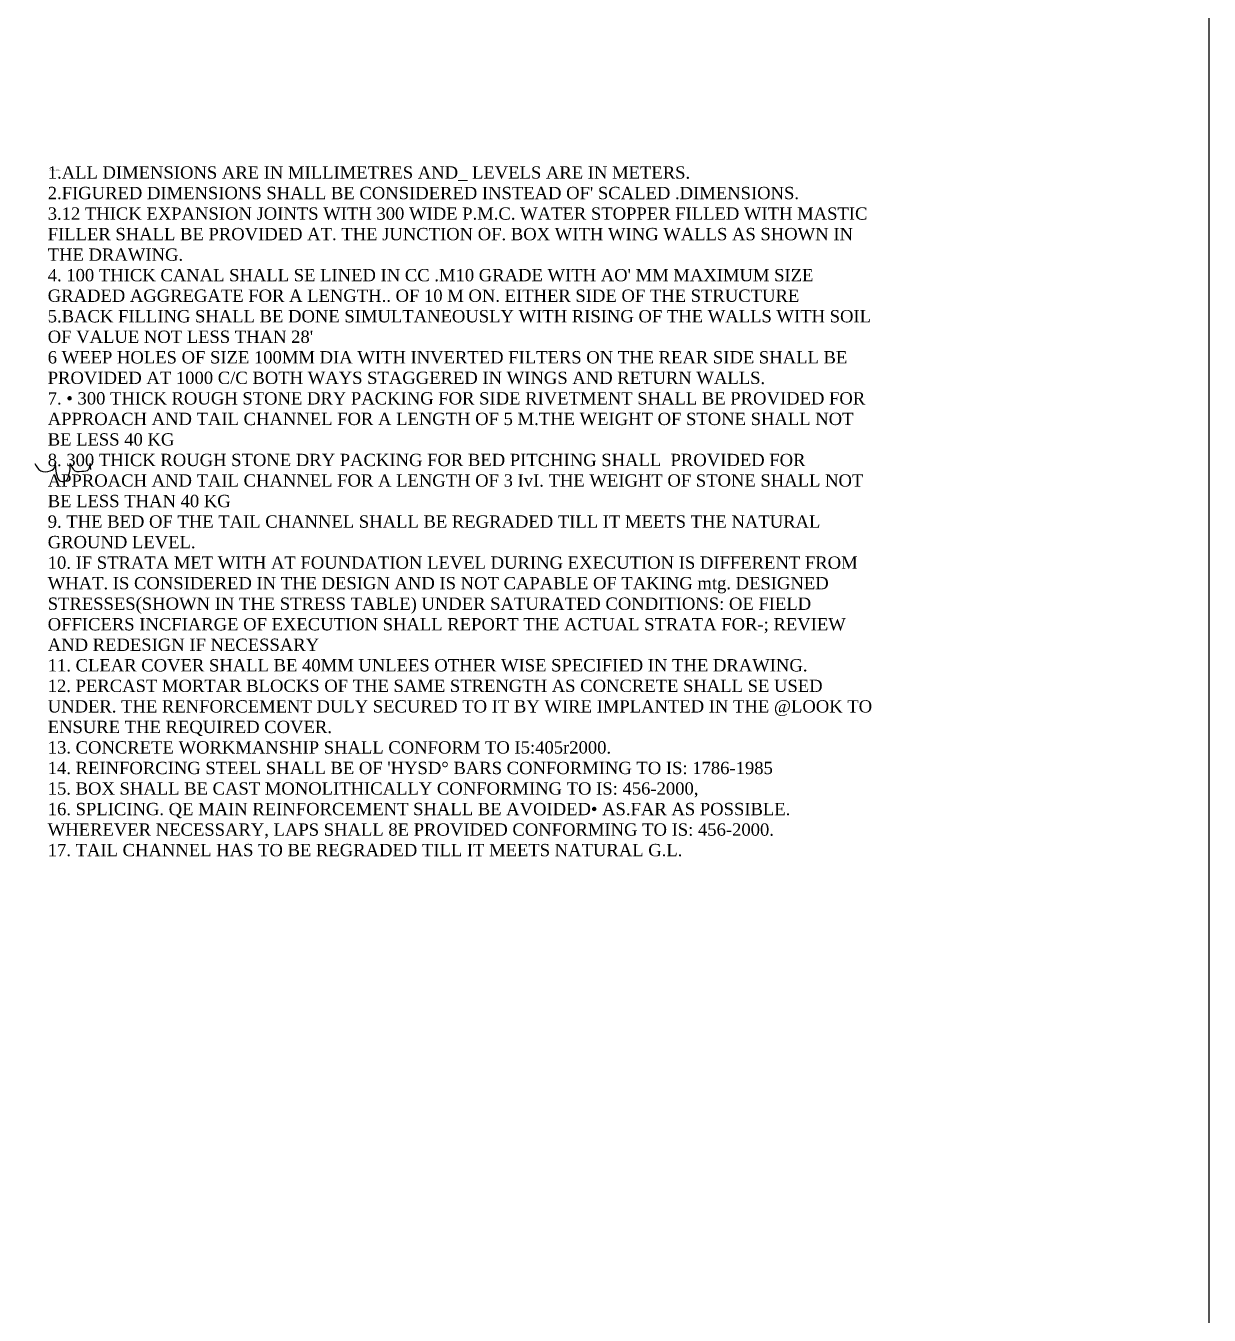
# Model space of a CAD drawing. Header units: metres. Extents: x 373 to 1010, y -4 to 431.
# Drawn here: x 882.3 to 1009.7, y 153.4 to 292.3 of the extents above; entities that cross this region are included whole.
import ezdxf

# ---------------------------------------------------------------- set-up
doc = ezdxf.new("R2010")
doc.units = ezdxf.units.M
doc.header["$MEASUREMENT"] = 0
doc.linetypes.add('ACAD_ISO03W100', pattern=[30, 12, -18])
doc.layers.add('DIMENSIONS', color=255, linetype='Continuous')
doc.layers.add('TEXT', color=255, linetype='Continuous')
doc.styles.get("Standard").update_dxf_attribs({"font": 'times.ttf', "height": 1.5})
picture_1 = doc.add_image_def('image1.jpg', size_in_pixel=(7220, 4926))

msp = doc.modelspace()

# ---------------------------------------------------------------- linework, layer by layer
at = {"layer": 'DIMENSIONS', "color": 7}
msp.add_open_spline([(883.24033, 245.14427), (883.42192, 244.82665), (883.78802, 244.18629), (884.83362, 244.26046), (885.47939, 244.66511), (885.39368, 245.61805), (885.51238, 243.89844), (885.88488, 243.14738), (886.8034, 243.25273), (886.90769, 244.05816), (887.10355, 244.50392), (887.0194, 245.45304), (887.36313, 244.16582), (888.21757, 244.38016), (889.16857, 244.28899), (889.22368, 245.53752), (889.18153, 244.94131), (889.22709, 244.50073)], degree=3, knots=[0, 0, 0, 0, 1.0134927, 2.043311373, 2.763308614, 3.036403642, 4.293263455, 5.061735473, 5.72773051, 6.372309962, 7.143913086, 7.563976789, 8.22294726, 9.200011412, 9.985019552, 10.612149035, 11.544437353, 11.544437353, 11.544437353, 11.544437353], dxfattribs=at)

# ---------------------------------------------------------------- texts
at = {"layer": 'TEXT', "color": 7, "linetype": 'ACAD_ISO03W100'}
msp.add_text('NOTES:-', height=0.2, dxfattribs=at).set_placement((884.84725, 276.68533))
at = {"layer": 'TEXT', "color": 7, "linetype": 'ACAD_ISO03W100', "insert": (884.6334, 277.17133), "char_height": 1.32698882, "width": 89.5668985, "attachment_point": 1}
msp.add_mtext("1.ALL DIMENSIONS ARE IN MILLIMETRES AND_ LEVELS ARE IN METERS. \\P2.FIGURED DIMENSIONS SHALL BE CONSIDERED INSTEAD OF' SCALED .DIMENSIONS. \\P3.12 THICK EXPANSION JOINTS WITH 300 WIDE P.M.C. WATER STOPPER FILLED WITH MASTIC FILLER SHALL BE PROVIDED AT. THE JUNCTION OF. BOX WITH WING WALLS AS SHOWN IN THE DRAWING. \\P4. 100 THICK CANAL SHALL SE LINED IN CC .M10 GRADE WITH AO' MM MAXIMUM SIZE GRADED AGGREGATE FOR A LENGTH.. OF 10 M ON. EITHER SIDE OF THE STRUCTURE \\P5.BACK FILLING SHALL BE DONE SIMULTANEOUSLY WITH RISING OF THE WALLS WITH SOIL OF VALUE NOT LESS THAN 28' \\P6 WEEP HOLES OF SIZE 100MM DIA WITH INVERTED FILTERS ON THE REAR SIDE SHALL BE PROVIDED AT 1000 C/C BOTH WAYS STAGGERED IN WINGS AND RETURN WALLS. \\P7. • 300 THICK ROUGH STONE DRY PACKING FOR SIDE RIVETMENT SHALL BE PROVIDED FOR APPROACH AND TAIL CHANNEL FOR A LENGTH OF 5 M.THE WEIGHT OF STONE SHALL NOT BE LESS 40 KG \\P8. 300 THICK ROUGH STONE DRY PACKING FOR BED PITCHING SHALL  PROVIDED FOR APPROACH AND TAIL CHANNEL FOR A LENGTH OF 3 IvI. THE WEIGHT OF STONE SHALL NOT BE LESS THAN 40 KG \\P9. THE BED OF THE TAIL CHANNEL SHALL BE REGRADED TILL IT MEETS THE NATURAL GROUND LEVEL. \\P10. IF STRATA MET WITH AT FOUNDATION LEVEL DURING EXECUTION IS DIFFERENT FROM WHAT. IS CONSIDERED IN THE DESIGN AND IS NOT CAPABLE OF TAKING mtg. DESIGNED STRESSES(SHOWN IN THE STRESS TABLE) UNDER SATURATED CONDITIONS: OE FIELD OFFICERS INCFIARGE OF EXECUTION SHALL REPORT THE ACTUAL STRATA FOR-; REVIEW AND REDESIGN IF NECESSARY \\P11. CLEAR COVER SHALL BE 40MM UNLEES OTHER WISE SPECIFIED IN THE DRAWING. \\P12. PERCAST MORTAR BLOCKS OF THE SAME STRENGTH AS CONCRETE SHALL SE USED UNDER. THE RENFORCEMENT DULY SECURED TO IT BY WIRE IMPLANTED IN THE @LOOK TO ENSURE THE REQUIRED COVER. \\P13. CONCRETE WORKMANSHIP SHALL CONFORM TO I5:405r2000. \\P14. REINFORCING STEEL SHALL BE OF 'HYSD° BARS CONFORMING TO IS: 1786-1985 \\P15. BOX SHALL BE CAST MONOLITHICALLY CONFORMING TO IS: 456-2000, \\P16. SPLICING. QE MAIN REINFORCEMENT SHALL BE AVOIDED• AS.FAR AS POSSIBLE. WHEREVER NECESSARY, LAPS SHALL 8E PROVIDED CONFORMING TO IS: 456-2000. \\P17. TAIL CHANNEL HAS TO BE REGRADED TILL IT MEETS NATURAL G.L. ", dxfattribs=at)

# ---------------------------------------------------------------- pictures from other files: only their frames are drawn
at = {"color": 7}
image = msp.add_image(picture_1, insert=(372.95221, -3.57299), size_in_units=(636.71037, 434.40932), rotation=-0.0106721, dxfattribs=dict(at, brightness=30, contrast=30, fade=40))
image.dxf.flags = 7

doc.saveas('drawing.dxf')
